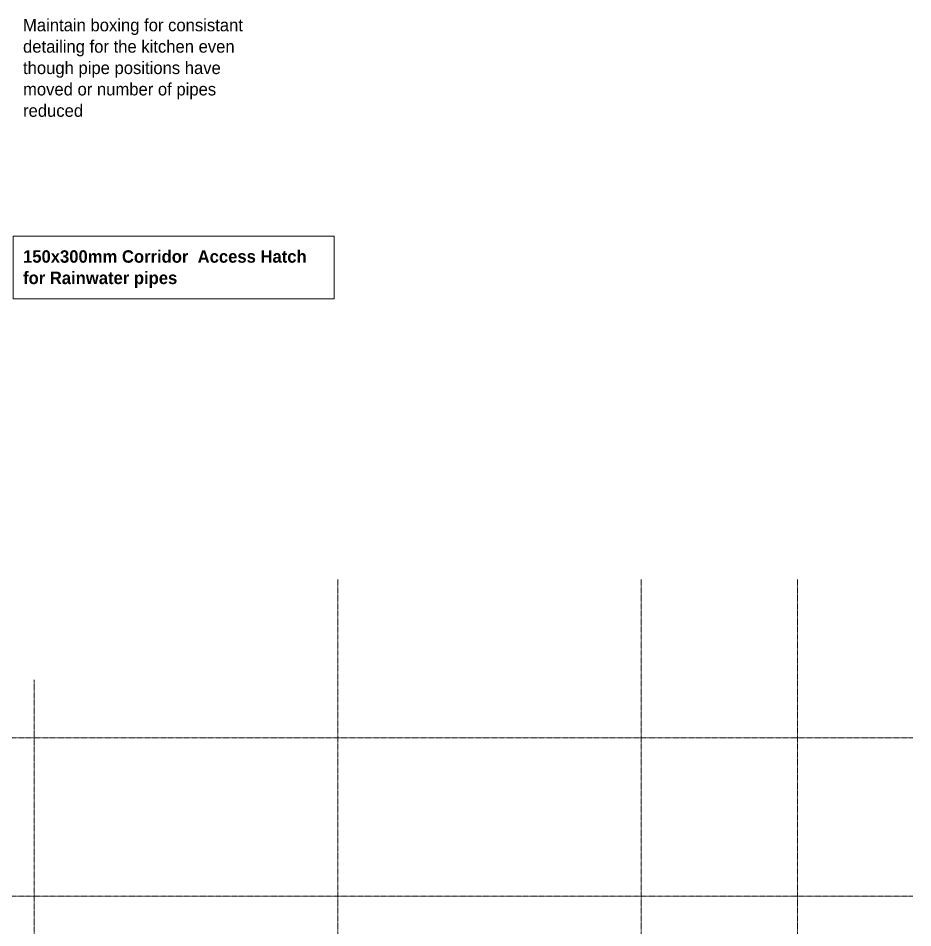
# Model space of a CAD drawing. Header units: millimetres. Extents: x 137829 to 196765, y -3018 to 487290.
# Drawn here: x 165257 to 183250, y 458986 to 477273 of the extents above; entities that cross this region are included whole.
import ezdxf

# ---------------------------------------------------------------- set-up
doc = ezdxf.new("R2010")
doc.units = ezdxf.units.MM
doc.linetypes.add('GridLine', pattern=[21, 12, -3, 3, -3])
doc.layers.add('G-ANNO-TEXT', color=231, linetype='Continuous', lineweight=5)
doc.layers.add('S-GRID', color=1, linetype='Continuous', lineweight=5)
doc.styles.add('Akkurat-Light', font='Akkurat-Light.ttf', dxfattribs={"height": 250})
doc.styles.add('Akkurat-Light_B', font='', dxfattribs={"height": 250})
doc.styles.get('Akkurat-Light_B').set_extended_font_data('Akkurat-Light', bold=True)

msp = doc.modelspace()

# ---------------------------------------------------------------- linework, layer by layer
at = {"layer": 'G-ANNO-TEXT', "color": 1, "lineweight": 15, "flags": 128}
msp.add_lwpolyline([(165154.4, 472888.1), (171609.7, 472888.1), (171609.7, 471628.1), (165154.4, 471628.1)], close=True, dxfattribs=at)
at = {"layer": 'S-GRID', "linetype": 'GridLine'}
for p, q in [((171685.3, 465990.2), (171685.3, 442030)), ((177785.3, 465990.2), (177785.3, 442030)), ((180927.7, 465990.2), (180927.7, 442030)), ((165577.2, 463970.2), (165577.2, 442030)), ((183249.8, 462805.2), (140221, 462805.2)), ((183249.8, 459625.2), (140221, 459625.2))]:
    msp.add_line(p, q, dxfattribs=at)

# ---------------------------------------------------------------- texts
at = {"layer": 'G-ANNO-TEXT', "color": 1, "lineweight": 15, "char_height": 250, "attachment_point": 1}
for s, insert, width, style in [('Maintain boxing for consistant ', (165354.4, 477260), 5956.538, 'Akkurat-Light'), ('detailing for the kitchen even ', (165354.4, 476830.1), 5683.964, 'Akkurat-Light'), ('though pipe positions have ', (165354.4, 476400.1), 5259.07, 'Akkurat-Light'), ('moved or number of pipes ', (165354.4, 475970.2), 5082.699, 'Akkurat-Light'), ('reduced', (165354.4, 475540.2), 1587.341, 'Akkurat-Light'), ('150x300mm Corridor  Access Hatch ', (165354.4, 472607.3), 7175.103, 'Akkurat-Light_B'), ('for Rainwater pipes ', (165354.4, 472177.4), 4008.438, 'Akkurat-Light_B')]:
    msp.add_mtext(s, dxfattribs=dict(at, insert=insert, width=width, style=style))

doc.saveas('drawing.dxf')
